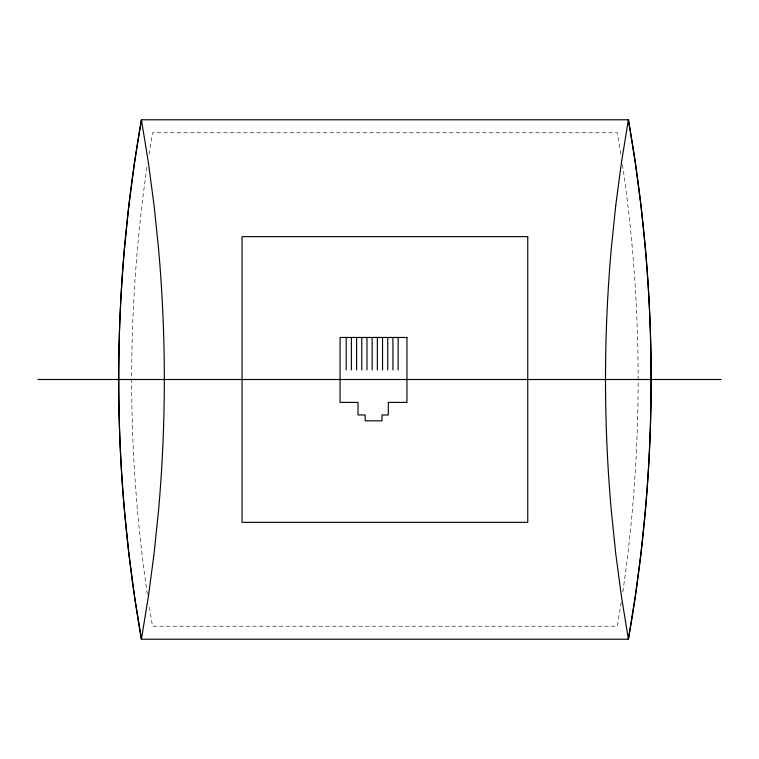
<?xml version="1.0" encoding="UTF-8"?>
<svg xmlns="http://www.w3.org/2000/svg" width="759" height="759" viewBox="0 0 759 759"><rect width="100%" height="100%" fill="white"/><g stroke="black" fill="none" stroke-linecap="round" stroke-linejoin="round"><path stroke-width="0.57" stroke-dasharray="3.79 2.85" d="M149.001 154.381L152.483 132.768L617.342 132.768L621.194 156.648M621.194 602.352L617.342 626.232L152.483 626.232L149.001 604.619M622.484 164.618A1482.479 1482.479 0 0 1 622.484 594.382M147.341 594.382A1482.479 1482.479 0 0 1 147.341 164.618"/><path stroke-width="1.14" d="M37.95 379.5L721.05 379.5M398.133 337.47L398.133 369.937M392.934 337.47L392.934 369.937M387.745 337.47L387.745 369.937M382.545 337.47L382.545 369.937M377.356 337.47L377.356 369.937M372.157 337.47L372.157 369.937M366.967 337.47L366.967 369.937M361.768 337.47L361.768 369.937M356.578 337.47L356.578 369.937M351.379 337.47L351.379 369.937M346.189 337.47L346.189 369.937M128.812 205.86L124.391 249.142A1064.298 755.404 90 0 0 124.391 509.858L128.812 553.14L134.495 596.27L141.43 639.22L628.395 639.22L635.33 596.27L641.013 553.14L645.435 509.858A1064.298 755.404 90 0 0 645.435 249.142L641.013 205.86L635.33 162.73L628.395 119.78L141.43 119.78L134.495 162.73L128.812 205.86M158.593 509.858L154.134 553.14L148.413 596.27L141.43 639.22A1495.467 1495.467 0 0 1 141.43 119.78L148.413 162.73L154.134 205.86L158.593 249.142A1056.405 749.797 90 0 1 158.593 509.858M615.691 205.86L611.242 249.142A1056.405 749.797 -90 0 0 611.232 509.858L615.691 553.14L621.412 596.27L628.395 639.22A1495.467 1495.467 0 0 0 628.395 119.78L621.412 162.73L615.691 205.86M527.761 236.656L242.064 236.656L242.064 522.344L527.761 522.344L527.761 236.656M406.947 337.47L340.07 337.47L340.07 402.393L358.02 402.393L358.02 414.974L365.174 414.974L365.174 420.837L381.967 420.837L381.967 414.974L388.295 414.974L388.295 402.393L406.947 402.393L406.947 337.47"/></g></svg>
